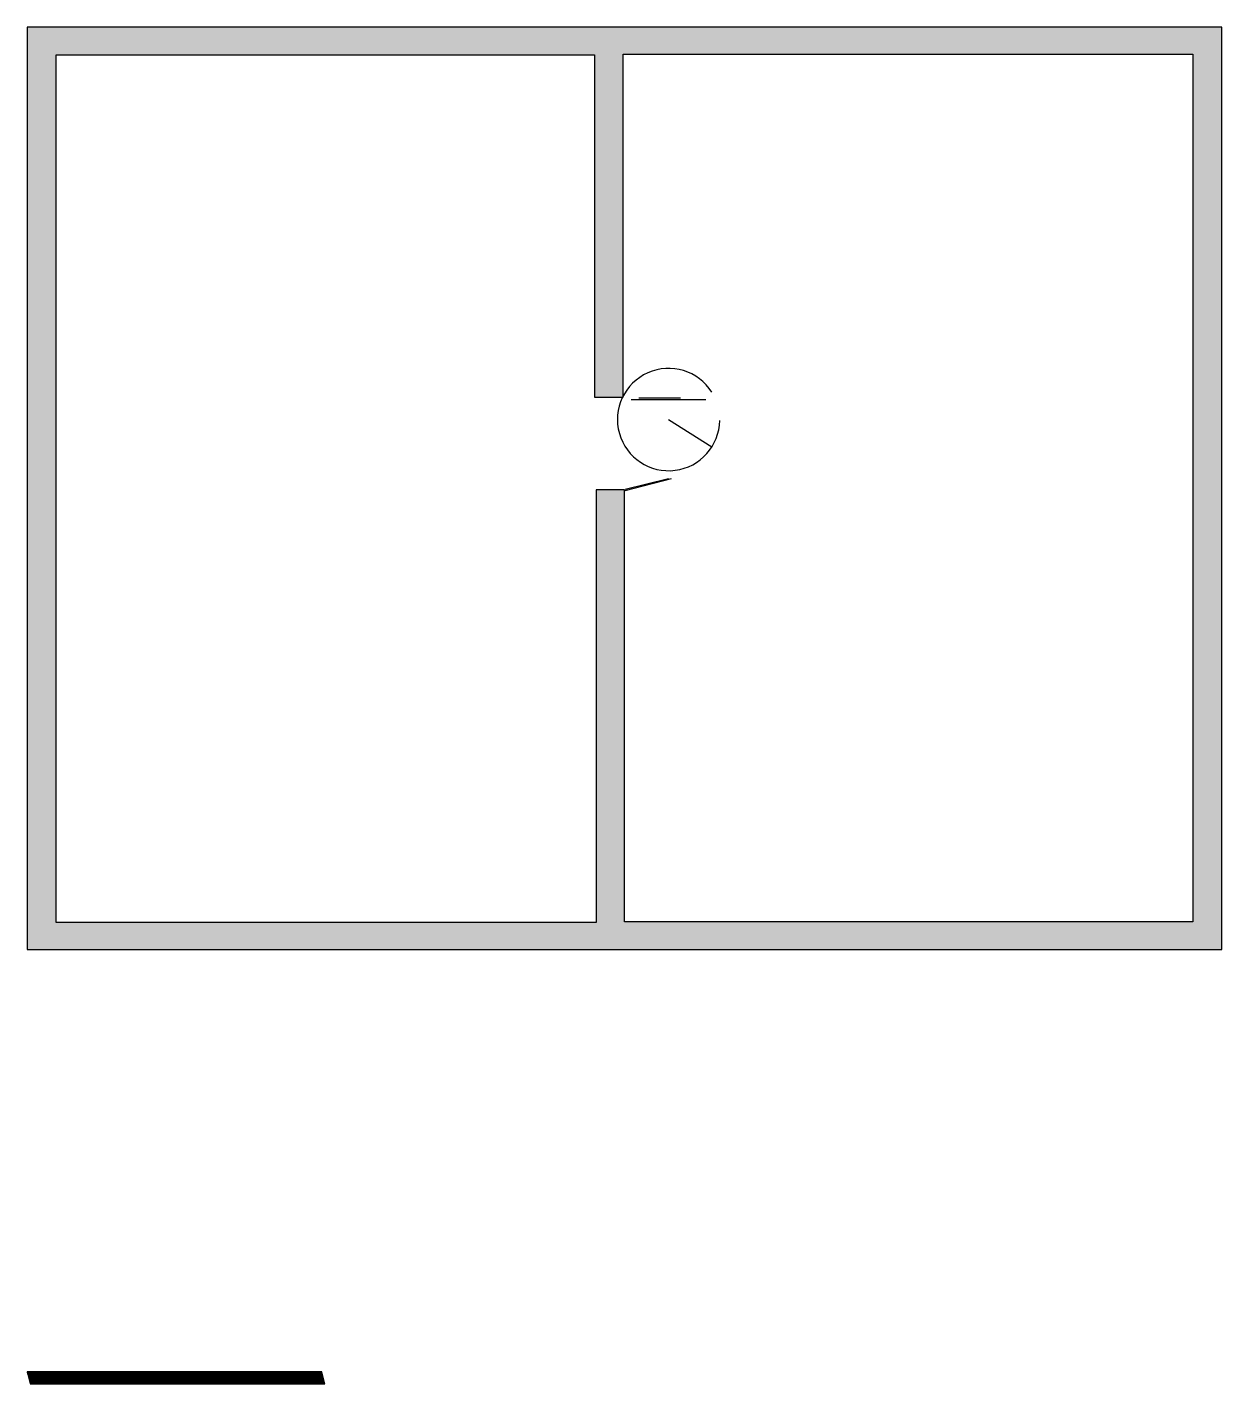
# Model space of a CAD drawing. Header units: feet. Extents: x 10 to 50, y 4.6 to 50.
import ezdxf

# ---------------------------------------------------------------- set-up
doc = ezdxf.new("R2010")
doc.units = ezdxf.units.FT
doc.header["$MEASUREMENT"] = 0
for name, color, linetype in [('A-DOOR', 1, 'CONTINUOUS'), ('A-FIXT', 5, 'CONTINUOUS'), ('A-GLAZ', 4, 'CONTINUOUS'), ('A-HATCH', 251, 'CONTINUOUS'), ('A-WALL', 7, 'CONTINUOUS')]:
    doc.layers.add(name, color=color, linetype=linetype)

msp = doc.modelspace()

# ---------------------------------------------------------------- hatches: boundary and pattern name
at = {"layer": 'A-HATCH'}
h = msp.add_hatch(dxfattribs=at)
h.set_pattern_fill('SOLID', color=251)
h.paths.add_polyline_path([(10, 49.95), (10, 19.1), (49.95, 19.1), (49.95, 49.95)])
h.paths.add_polyline_path([(10.975, 49.025), (28.975, 49.025), (28.975, 37.575), (29.925, 37.575), (29.925, 49.05), (48.975, 49.05), (48.975, 20.025), (29.975, 20.025), (29.975, 34.475), (29.025, 34.475), (29.025, 20), (10.975, 20)])
h = msp.add_hatch(dxfattribs=at)
h.set_pattern_fill('SOLID', color=251)
h.paths.add_polyline_path([(10, 4.975), (10.1, 4.575), (19.95, 4.575), (19.85, 4.975)])

# ---------------------------------------------------------------- linework, layer by layer
at = {"layer": 'A-DOOR', "color": 1}
msp.add_line((31.45, 36.825), (32.898, 35.912), dxfattribs=at)
msp.add_arc((31.45, 36.825), 1.711, 32.2288, 359.076, dxfattribs=at)
at = {"layer": 'A-FIXT', "color": 5}
for p, q in [((30.45, 37.55), (31.85, 37.55)), ((30, 34.5), (31.45, 34.85))]:
    msp.add_line(p, q, dxfattribs=at)
at = {"layer": 'A-GLAZ', "color": 4}
for p, q in [((30.2, 37.5), (32.15, 37.5)), ((30.3, 37.5), (32.7, 37.5)), ((30, 34.45), (31.55, 34.85))]:
    msp.add_line(p, q, dxfattribs=at)
at = {"layer": 'A-WALL', "color": 7}
for p, q in [((19.85, 4.975), (10, 4.975)), ((10, 4.975), (10.1, 4.575)), ((10.1, 4.575), (19.95, 4.575)), ((19.95, 4.575), (19.85, 4.975))]:
    msp.add_line(p, q, dxfattribs=at)
for points in [[(10, 49.95), (10, 19.1), (49.95, 19.1), (49.95, 49.95)], [(10.975, 49.025), (28.975, 49.025), (28.975, 37.575), (29.925, 37.575), (29.925, 49.05), (48.975, 49.05), (48.975, 20.025), (29.975, 20.025), (29.975, 34.475), (29.025, 34.475), (29.025, 20), (10.975, 20)]]:
    msp.add_lwpolyline(points, close=True, dxfattribs=at)

doc.saveas('drawing.dxf')
